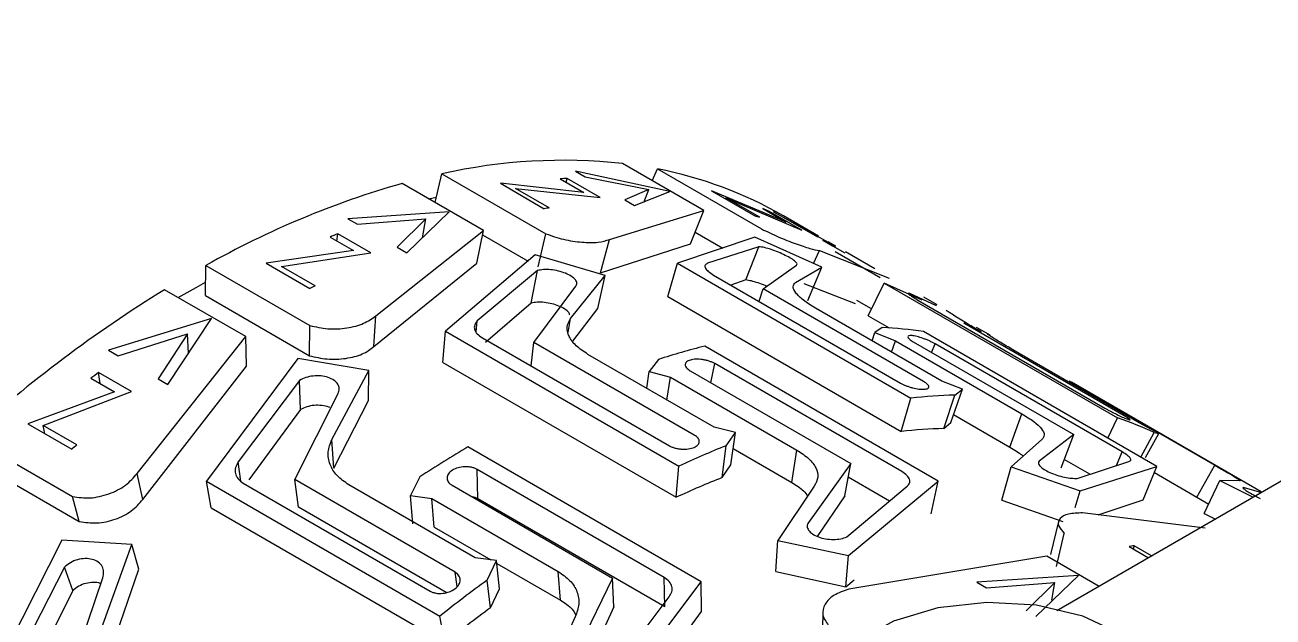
# Model space of a CAD drawing. Header units: millimetres. Extents: x 53 to 380, y 29 to 265.
# Drawn here: x 290.71 to 307.78, y 135.93 to 144.02 of the extents above; entities that cross this region are included whole.
import ezdxf

# ---------------------------------------------------------------- set-up
doc = ezdxf.new("R2010")
doc.units = ezdxf.units.MM

msp = doc.modelspace()

# ---------------------------------------------------------------- linework, layer by layer
at = {"color": 7, "linetype": 'Continuous', "lineweight": 25}
for p, q in [((318.6884, 144.0179), (304.824, 136.0141)), ((299.9948, 141.4839), (298.883, 142.1257)), ((299.2918, 141.8897), (299.3619, 142.0508)), ((299.3619, 142.0508), (300.783, 141.2304)), ((296.3211, 141.5904), (296.414, 141.9849)), ((296.414, 141.9849), (297.8351, 141.1645)), ((298.3528, 141.7299), (297.2131, 141.8547)), ((297.2131, 141.8547), (297.8136, 141.508)), ((298.032, 141.915), (298.3528, 141.7299)), ((298.1125, 141.8686), (298.1293, 141.9208)), ((298.5806, 141.6602), (298.1293, 141.9208)), ((299.5306, 141.7443), (298.2407, 142.0198)), ((298.2407, 142.0198), (298.3727, 141.9436)), ((298.3727, 141.9436), (299.2463, 141.7706)), ((296.9807, 141.2097), (295.8688, 141.8515)), ((297.8821, 141.5188), (297.4196, 141.7859)), ((297.4196, 141.7859), (298.5806, 141.6602)), ((299.2463, 141.7706), (298.9174, 141.6291)), ((299.0494, 141.5529), (299.5306, 141.7443)), ((299.1779, 141.5905), (299.2463, 141.7706)), ((301.1239, 141.3236), (300.1023, 141.7528)), ((300.1023, 141.7528), (300.7029, 141.4062)), ((296.2286, 141.6438), (296.3388, 141.6655)), ((298.9174, 141.6291), (299.0494, 141.5529)), ((300.7616, 141.3902), (300.2991, 141.6573)), ((300.2991, 141.6573), (301.3354, 141.215)), ((296.5144, 141.4632), (295.1253, 141.3709)), ((295.1253, 141.3709), (295.2573, 141.2947)), ((295.2573, 141.2947), (296.1951, 141.369)), ((296.1951, 141.369), (295.8021, 140.9802)), ((295.9341, 140.904), (296.5144, 141.4632)), ((296.1491, 141.1112), (296.1951, 141.369)), ((298.706, 141.0873), (299.9948, 141.4839)), ((299.8126, 141.0288), (299.9948, 141.4839)), ((300.8031, 141.5088), (301.1239, 141.3236)), ((300.8787, 141.4652), (300.8841, 141.4756)), ((301.3354, 141.215), (300.8841, 141.4756)), ((301.5575, 141.1193), (300.9494, 141.467)), ((300.9494, 141.467), (301.0814, 141.3908)), ((301.0814, 141.3908), (301.695, 141.0527)), ((301.5652, 141.1328), (301.0859, 141.4094)), ((295.5101, 140.0446), (296.9807, 141.2097)), ((296.8912, 140.763), (296.9807, 141.2097)), ((299.8761, 141.1875), (300.2541, 140.9693)), ((294.8838, 141.1208), (295.2046, 140.9356)), ((294.9781, 141.0664), (294.9894, 141.165)), ((295.4407, 140.9045), (294.9894, 141.165)), ((296.9692, 141.1524), (297.5915, 140.7931)), ((297.7289, 140.7138), (297.8351, 141.1645)), ((298.5825, 140.6334), (298.706, 141.0873)), ((298.5825, 140.6334), (299.8126, 141.0288)), ((300.6944, 141.1168), (299.6364, 140.7623)), ((301.6121, 140.7089), (300.6944, 141.1168)), ((301.8003, 140.9919), (301.6261, 141.0763)), ((301.6261, 141.0763), (301.7581, 141.0001)), ((301.8025, 140.9958), (301.6972, 141.0566)), ((301.7581, 141.0001), (301.9268, 140.9062)), ((295.2046, 140.9356), (294.0091, 140.7632)), ((294.2199, 140.7202), (295.4407, 140.9045)), ((295.8021, 140.9802), (295.9341, 140.904)), ((297.6908, 140.8774), (296.4613, 139.8349)), ((298.6482, 140.5946), (297.6908, 140.8774)), ((300.7502, 140.989), (300.0453, 140.7622)), ((300.5719, 140.5336), (300.7502, 140.989)), ((301.5767, 140.935), (302.5292, 140.5599)), ((301.7912, 140.9246), (302.4061, 140.5696)), ((302.3373, 140.687), (301.9345, 140.9196)), ((293.1796, 140.3201), (293.1865, 140.7322)), ((293.1865, 140.7322), (294.6076, 139.9119)), ((294.0091, 140.7632), (294.6097, 140.4165)), ((294.6824, 140.4532), (294.2199, 140.7202)), ((295.4849, 139.6229), (296.8912, 140.763)), ((297.7203, 140.6616), (296.8983, 139.9737)), ((297.6352, 140.2162), (297.7203, 140.6616)), ((299.5037, 140.3072), (299.6364, 140.7623)), ((299.6364, 140.7623), (302.8297, 138.9188)), ((300.8065, 140.4127), (301.2639, 140.7361)), ((301.2489, 140.5002), (301.6121, 140.7089)), ((301.4186, 140.2555), (301.6121, 140.7089)), ((298.173, 140.0078), (298.6482, 140.5946)), ((298.5459, 140.1447), (298.6482, 140.5946)), ((300.1282, 140.6017), (302.6856, 139.1253)), ((300.5719, 140.5336), (300.3667, 140.464)), ((302.2423, 140.0449), (302.462, 140.4916)), ((302.462, 140.4916), (305.6553, 138.6481)), ((302.9846, 140.2597), (302.462, 140.4916)), ((293.731, 139.7595), (292.6192, 140.4013)), ((293.1796, 140.3201), (294.6007, 139.4997)), ((297.6719, 139.6808), (298.2455, 140.4479)), ((300.7511, 140.2421), (300.8065, 140.4127)), ((303.0008, 139.146), (300.8065, 140.4127)), ((301.3648, 140.4858), (302.0651, 140.2128)), ((303.1798, 140.1786), (302.8139, 140.3501)), ((297.6352, 140.2162), (297.0105, 139.6788)), ((299.5037, 140.3072), (302.697, 138.4638)), ((303.2492, 139.1529), (301.5223, 140.1498)), ((302.2881, 140.1381), (302.0873, 140.254)), ((302.925, 140.2585), (305.4824, 138.7821)), ((303.1891, 140.1953), (303.0071, 140.3004)), ((293.2641, 140.0065), (291.8557, 139.5728)), ((292.6644, 139.106), (293.2641, 140.0065)), ((295.4849, 139.6229), (295.5101, 140.0446)), ((298.2026, 139.6982), (298.5459, 140.1447)), ((302.2423, 140.0449), (302.5298, 139.8789)), ((294.6007, 139.4997), (294.6076, 139.9119)), ((296.4262, 139.4084), (296.4613, 139.8349)), ((296.4613, 139.8349), (299.6546, 137.9914)), ((302.2965, 139.7028), (302.3369, 139.816)), ((302.4367, 139.8849), (302.3369, 139.816)), ((302.337, 139.816), (302.6195, 139.703)), ((306.1938, 137.9845), (303.0005, 139.828)), ((303.5512, 139.9435), (303.7132, 139.8684)), ((305.7455, 138.6767), (303.5512, 139.9435)), ((303.911, 139.7785), (303.7236, 139.8868)), ((291.9877, 139.4966), (292.9357, 139.7995)), ((292.2479, 137.8915), (293.731, 139.7595)), ((292.9357, 139.7995), (292.5325, 139.1822)), ((292.9499, 139.5347), (292.9357, 139.7995)), ((293.7415, 139.3575), (293.731, 139.7595)), ((296.9671, 139.7453), (299.5245, 138.2689)), ((297.6338, 139.3604), (297.6719, 139.6808)), ((299.8662, 138.414), (297.6719, 139.6808)), ((302.5634, 139.5488), (302.6195, 139.703)), ((302.6195, 139.703), (304.3463, 138.7061)), ((302.8608, 139.69), (305.0552, 138.4232)), ((305.7161, 138.1853), (303.1587, 139.6616)), ((303.8872, 139.7913), (303.9076, 139.7729)), ((291.8557, 139.5728), (291.9877, 139.4966)), ((300.1378, 138.5207), (298.411, 139.5176)), ((303.2032, 137.7868), (300.0099, 139.6302)), ((305.9505, 138.5833), (304.2237, 139.5802)), ((292.3231, 137.5359), (293.7415, 139.3575)), ((294.4443, 139.4599), (293.1938, 137.7845)), ((295.4149, 139.2958), (294.4443, 139.4599)), ((294.9085, 138.3538), (295.4149, 139.2958)), ((295.412, 138.8859), (295.4149, 139.2958)), ((296.4262, 139.4084), (299.6195, 137.5649)), ((299.3756, 139.4476), (299.2499, 139.2812)), ((299.8111, 139.2934), (302.0054, 138.0266)), ((302.7032, 137.915), (300.1458, 139.3913)), ((291.6135, 139.1904), (291.9343, 139.0052)), ((292.1702, 139.009), (291.7189, 139.2695)), ((291.7395, 139.1176), (291.7189, 139.2695)), ((292.5325, 139.1822), (292.6644, 139.106)), ((294.4662, 139.1614), (293.6279, 138.0485)), ((294.4812, 138.7622), (294.4662, 139.1614)), ((299.2147, 139.0536), (299.2499, 139.2812)), ((299.2499, 139.2812), (299.5423, 139.2059)), ((299.4919, 138.8936), (299.5423, 139.2059)), ((299.5423, 139.2059), (301.2692, 138.2091)), ((303.5328, 139.043), (303.2492, 139.1529)), ((304.9946, 139.1491), (305.2599, 138.9987)), ((305.0493, 139.1214), (304.9946, 139.1491)), ((307.6204, 137.6372), (305.0249, 139.1355)), ((291.9343, 139.0052), (290.75, 138.5667)), ((290.9591, 138.5467), (292.1702, 139.009)), ((294.4014, 137.8069), (294.9946, 138.9846)), ((303.2774, 138.5048), (303.4286, 138.9612)), ((303.3742, 138.5866), (303.5328, 139.043)), ((303.4286, 138.9612), (303.5328, 139.043)), ((305.2599, 138.9987), (306.9867, 138.0018)), ((294.9374, 137.9635), (295.412, 138.8859)), ((302.697, 138.4638), (302.8297, 138.9188)), ((294.4812, 138.7622), (293.7739, 137.8014)), ((303.4115, 138.6937), (304.1804, 138.2498)), ((304.1804, 138.2498), (304.3463, 138.7061)), ((305.5202, 138.3734), (305.6553, 138.6481)), ((290.75, 138.5667), (291.3505, 138.22)), ((291.4216, 138.2797), (290.9591, 138.5467)), ((290.9842, 138.4315), (290.9591, 138.5467)), ((300.4307, 138.4484), (300.1378, 138.5207)), ((300.3032, 138.2696), (300.4307, 138.4484)), ((300.3676, 138.0102), (300.4307, 138.4484)), ((303.2774, 138.5048), (303.3742, 138.5866)), ((306.2175, 138.4358), (305.9505, 138.5833)), ((305.9744, 138.1112), (306.1559, 138.4512)), ((306.1559, 138.4512), (306.2175, 138.4358)), ((289.9408, 138.3943), (291.3619, 137.5739)), ((294.9374, 137.9635), (294.9085, 138.3538)), ((300.2482, 137.8345), (300.3032, 138.2696)), ((304.6196, 138.3551), (304.198, 137.981)), ((305.0552, 138.4232), (304.5835, 138.0594)), ((304.8818, 137.9673), (305.0552, 138.4232)), ((306.0365, 138.1073), (306.2175, 138.4358)), ((299.9607, 136.4088), (296.7674, 138.2523)), ((300.3991, 138.2292), (301.198, 137.768)), ((301.198, 137.768), (301.2692, 138.2091)), ((290.0337, 138.0541), (291.4548, 137.2337)), ((299.4538, 136.4685), (296.8964, 137.9449)), ((296.9066, 137.5426), (296.8964, 137.9449)), ((299.6195, 137.5649), (299.6546, 137.9914)), ((300.2482, 137.8345), (300.3676, 138.0102)), ((302.0054, 138.0266), (301.4259, 137.2206)), ((301.9259, 137.5829), (302.0054, 138.0266)), ((304.0718, 137.5267), (304.198, 137.981)), ((304.198, 137.981), (305.1444, 137.6541)), ((305.2749, 137.8796), (304.9252, 138.0815)), ((305.1031, 137.8234), (305.8097, 138.0548)), ((305.1444, 137.6541), (306.1938, 137.9845)), ((306.0061, 137.5302), (306.1938, 137.9845)), ((306.7396, 137.5671), (306.9867, 138.0018)), ((292.3231, 137.5359), (292.2479, 137.8915)), ((293.1938, 137.7845), (296.3872, 135.941)), ((293.2593, 137.4211), (293.1938, 137.7845)), ((293.6977, 137.7588), (296.2551, 136.2824)), ((296.5957, 136.5402), (294.4014, 137.8069)), ((294.4504, 137.4309), (294.4014, 137.8069)), ((296.114, 137.8448), (295.9836, 137.5881)), ((302.5358, 137.5131), (301.9717, 137.8387)), ((301.9771, 136.7675), (303.2032, 137.7868)), ((303.1075, 137.3385), (303.2032, 137.7868)), ((306.1597, 137.9019), (306.7396, 137.5671)), ((306.8414, 137.3451), (307.0556, 137.7936)), ((307.0556, 137.7936), (307.5102, 137.5648)), ((307.3229, 137.7901), (307.0556, 137.7936)), ((296.8686, 136.7379), (295.1417, 137.7348)), ((296.0161, 137.2003), (295.9836, 137.5881)), ((295.9837, 137.5881), (296.2777, 137.5477)), ((296.552, 137.7286), (298.7464, 136.4618)), ((301.5071, 137.7183), (301.008, 136.9723)), ((301.9536, 137.0232), (302.7763, 137.7155)), ((305.0759, 137.425), (305.1444, 137.6541)), ((307.6158, 137.6288), (307.3731, 137.6983)), ((291.4548, 137.2337), (291.3619, 137.5739)), ((293.2593, 137.4211), (296.4526, 135.5776)), ((296.4717, 136.264), (294.4504, 137.4309)), ((296.2777, 137.5477), (298.0045, 136.5508)), ((296.3069, 137.1577), (296.2777, 137.5477)), ((299.464, 136.0663), (296.9066, 137.5426)), ((301.9259, 137.5829), (301.5479, 137.031)), ((304.0718, 137.5267), (304.9048, 137.235)), ((305.3884, 137.325), (306.0061, 137.5302)), ((306.7396, 137.5671), (306.9024, 137.4727)), ((306.8513, 137.1411), (305.1772, 137.3516)), ((306.8414, 137.3451), (306.9952, 137.2675)), ((296.3069, 137.1577), (297.0815, 136.7105)), ((304.8476, 137.2318), (304.7375, 136.7834)), ((291.2178, 136.9794), (290.0988, 134.7773)), ((292.174, 136.9177), (291.2178, 136.9794)), ((291.7201, 135.6723), (292.174, 136.9177)), ((292.2708, 136.5809), (292.174, 136.9177)), ((300.9799, 136.5491), (301.008, 136.9723)), ((301.008, 136.9723), (301.9771, 136.7675)), ((304.8186, 136.621), (304.9249, 137.0717)), ((297.1623, 136.7001), (296.8686, 136.7379)), ((301.9386, 136.3394), (301.9771, 136.7675)), ((304.6889, 136.7598), (301.9813, 136.3089)), ((305.4023, 136.348), (304.6889, 136.7598)), ((305.8115, 136.891), (306.0772, 136.7376)), ((305.88, 136.9018), (305.8683, 136.8582)), ((306.1208, 136.7627), (305.88, 136.9018)), ((291.2516, 136.61), (290.4991, 135.1426)), ((291.3655, 136.2893), (291.2516, 136.61)), ((291.8471, 135.3646), (292.2708, 136.5809)), ((297.0329, 136.4325), (297.1623, 136.7001)), ((297.1998, 136.3158), (297.1623, 136.7001)), ((297.1661, 136.6617), (298.0337, 136.1608)), ((291.2599, 134.943), (291.7746, 136.4647)), ((297.0785, 136.054), (297.0329, 136.4325)), ((298.0337, 136.1608), (298.0045, 136.5508)), ((298.7464, 136.4618), (298.1562, 135.2499)), ((298.7085, 134.7538), (299.9607, 136.4088)), ((298.7672, 136.0663), (298.7464, 136.4618)), ((299.464, 136.0663), (299.4538, 136.4685)), ((299.9649, 136.0029), (299.9607, 136.4088)), ((300.9799, 136.5491), (301.9386, 136.3394)), ((301.9386, 136.3394), (302.0503, 136.4349)), ((305.1185, 136.4961), (303.7294, 136.4039)), ((303.7294, 136.4039), (303.8614, 136.3277)), ((303.8614, 136.3277), (304.7992, 136.402)), ((304.7992, 136.402), (304.4062, 136.0132)), ((304.5382, 135.937), (305.1185, 136.4961)), ((304.7557, 136.1582), (304.7992, 136.402)), ((291.3655, 136.2893), (290.6491, 134.8596)), ((297.0785, 136.054), (297.1998, 136.3158)), ((298.7672, 136.0663), (298.2142, 134.8807)), ((298.6834, 135.0874), (299.5213, 136.2042)), ((296.4526, 135.5776), (296.3872, 135.941)), ((298.2377, 135.9314), (297.744, 134.8494)), ((298.7705, 134.3877), (299.9649, 136.0029)), ((301.6231, 135.988), (301.6125, 135.5795))]:
    msp.add_line(p, q, dxfattribs=at)
at = {"color": 8, "linetype": 'Continuous', "lineweight": 25}
for p, q in [((301.4946, 140.7611), (301.5767, 140.935)), ((298.1421, 139.8178), (298.173, 140.0078)), ((296.8821, 139.8248), (296.8983, 139.9737)), ((303.112, 139.545), (303.1587, 139.6616)), ((300.0933, 139.1304), (300.1458, 139.3913)), ((305.6417, 137.9998), (305.7161, 138.1853)), ((293.6659, 137.7854), (293.6279, 138.0485)), ((296.6209, 136.3468), (296.5957, 136.5402))]:
    msp.add_line(p, q, dxfattribs=at)
at = {"color": 7, "linetype": 'Continuous', "lineweight": 25, "flags": 128}
for points in [[(292.8071, 140.2929), (293.0509, 140.4304), (293.1827, 140.5021)], [(306.1024, 135.3671), (305.714, 135.692), (305.1813, 135.9396), (304.5485, 136.0893), (303.868, 136.1287), (303.1963, 136.0545), (302.5891, 135.8729), (302.0967, 135.5989), (301.7599, 135.2553), (301.6067, 134.8706), (301.6497, 134.4765), (301.8855, 134.106), (302.2944, 133.7895)]]:
    msp.add_lwpolyline(points, dxfattribs=at)
at = {"color": 7, "linetype": 'Continuous', "lineweight": 25}
for centre, radius, start, end in [((298.0756, 134.5681), 7.6006, 83.90242, 102.62752), ((298.294, 136.5422), 5.6111, 60.16085, 79.02945), ((298.5304, 134.3094), 7.622, 93.01717, 93.74921), ((299.2284, 130.0268), 12.2927, 105.86059, 119.43921), ((299.1955, 132.9994), 8.6201, 98.76384, 99.22484), ((299.2255, 135.8421), 5.7569, 74.52428, 75.12988), ((298.7551, 136.3983), 5.5056, 67.25066, 68.16158), ((299.6975, 129.7816), 12.3187, 112.46976, 113.00212), ((302.4759, 124.457), 18.7451, 121.72423, 131.96792), ((300.9303, 127.9922), 13.9396, 116.62882, 116.96374), ((302.0683, 133.4167), 6.4787, 81.72693, 86.74034), ((302.5236, 129.7088), 10.235, 104.21752, 107.91331), ((302.9929, 124.1503), 18.8599, 126.71091, 127.11124), ((303.672, 131.2647), 7.7003, 91.81159, 96.27951), ((303.8797, 133.3997), 5.5407, 65.74466, 71.3092), ((303.5133, 131.0457), 7.4629, 91.81157, 96.27979), ((304.5554, 122.5591), 20.485, 129.87723, 130.13674), ((304.9072, 126.6402), 12.5076, 111.59831, 114.83154), ((305.036, 124.2662), 16.2475, 120.5915, 123.3072), ((304.7103, 126.5633), 12.1223, 111.59824, 114.83157), ((307.1933, 128.3824), 8.6201, 98.76384, 99.22484), ((308.2245, 121.057), 19.0173, 126.05016, 128.49533), ((307.926, 121.1512), 18.4326, 126.05018, 128.4953)]:
    msp.add_arc(centre, radius, start, end, dxfattribs=at)
for points, knots in [([(300.783, 141.2304), (300.8598, 141.1939), (301.0143, 141.1205), (301.2538, 141.0272), (301.46, 140.9578), (301.5377, 140.9426), (301.5767, 140.935)], [0, 0, 0, 0, 0.2464356, 0.4957891, 0.7476035, 1, 1, 1, 1]), ([(297.8351, 141.1645), (297.915, 141.1372), (298.0758, 141.0823), (298.3344, 141.0445), (298.5642, 141.042), (298.6587, 141.0722), (298.706, 141.0873)], [0, 0, 0, 0, 0.2464342, 0.4957904, 0.7476037, 1, 1, 1, 1]), ([(301.2639, 140.7361), (301.2686, 140.7418), (301.2781, 140.7533), (301.2509, 140.7856), (301.1945, 140.8258), (301.1128, 140.8705), (301.0162, 140.9141), (300.9163, 140.951), (300.822, 140.9785), (300.7742, 140.9855), (300.7502, 140.989)], [0, 0, 0, 0, 0.1253835, 0.2504264, 0.3754321, 0.5003886, 0.6252949, 0.7501883, 0.8750795, 1, 1, 1, 1]), ([(298.2455, 140.4479), (298.2526, 140.4615), (298.2668, 140.4885), (298.2444, 140.5366), (298.1903, 140.5842), (298.1078, 140.6265), (298.0076, 140.6584), (297.9019, 140.6759), (297.8001, 140.6786), (297.7469, 140.6673), (297.7203, 140.6616)], [0, 0, 0, 0, 0.12538403, 0.25042667, 0.37543289, 0.5003895, 0.62529658, 0.75019189, 0.87507943, 1, 1, 1, 1]), ([(300.0453, 140.7622), (300.0327, 140.7541), (300.0075, 140.7379), (300.0133, 140.6981), (300.0509, 140.6512), (300.1025, 140.6182), (300.1282, 140.6017)], [0, 0, 0, 0, 0.2509151, 0.5007374, 0.7503881, 1, 1, 1, 1]), ([(300.8557, 140.4475), (300.8489, 140.4506), (300.8113, 140.468), (300.7368, 140.4948), (300.6432, 140.523), (300.5957, 140.5301), (300.5719, 140.5336)], [0, 0, 0, 0, 0.06845415, 0.37899592, 0.68949302, 1, 1, 1, 1]), ([(301.5223, 140.1498), (301.4639, 140.1862), (301.3468, 140.2593), (301.2455, 140.3604), (301.2034, 140.4468), (301.2337, 140.4824), (301.2489, 140.5002)], [0, 0, 0, 0, 0.2477045, 0.4965143, 0.747206, 1, 1, 1, 1]), ([(302.8139, 140.3501), (302.8053, 140.3516), (302.788, 140.3544), (302.8028, 140.3368), (302.8465, 140.3051), (302.8989, 140.274), (302.925, 140.2585)], [0, 0, 0, 0, 0.25091394, 0.50073781, 0.75038832, 1, 1, 1, 1]), ([(298.164, 140.0548), (298.16, 140.0663), (298.1508, 140.0932), (298.0979, 140.1365), (298.0182, 140.1783), (297.92, 140.2105), (297.8157, 140.229), (297.7144, 140.2328), (297.6616, 140.2217), (297.6352, 140.2162)], [0, 0, 0, 0, 0.11111307, 0.25926087, 0.40742215, 0.55556891, 0.7037222, 0.85185924, 1, 1, 1, 1]), ([(294.6076, 139.9119), (294.6887, 139.8933), (294.8518, 139.856), (295.1178, 139.8715), (295.3574, 139.9334), (295.4591, 140.0075), (295.5101, 140.0446)], [0, 0, 0, 0, 0.2464338, 0.4957903, 0.7476007, 1, 1, 1, 1]), ([(298.411, 139.5176), (298.353, 139.5559), (298.2368, 139.6327), (298.1427, 139.7635), (298.1117, 139.8942), (298.1525, 139.9698), (298.173, 140.0078)], [0, 0, 0, 0, 0.2477039, 0.4965139, 0.7472043, 1, 1, 1, 1]), ([(303.7957, 139.8267), (303.7881, 139.8301), (303.7714, 139.8377), (303.7123, 139.8704), (303.6325, 139.9169), (303.5414, 139.972), (303.4512, 140.0279), (303.369, 140.0797), (303.3301, 140.1048), (303.3106, 140.1173)], [0, 0, 0, 0, 0.1201994, 0.2669222, 0.413588, 0.560196, 0.7067889, 0.8533773, 1, 1, 1, 1]), ([(296.8983, 139.9737), (296.8837, 139.9562), (296.8545, 139.9211), (296.8557, 139.8595), (296.8903, 139.7978), (296.9415, 139.7628), (296.9671, 139.7453)], [0, 0, 0, 0, 0.25091421, 0.50073863, 0.75038771, 1, 1, 1, 1]), ([(303.1587, 139.6616), (303.147, 139.6681), (303.1236, 139.6811), (303.0826, 139.7006), (303.0395, 139.7191), (302.9809, 139.7413), (302.9093, 139.7634), (302.8393, 139.7764), (302.7942, 139.7744), (302.7806, 139.7575), (302.799, 139.7327), (302.8292, 139.7091), (302.8503, 139.6963), (302.8608, 139.69)], [0, 0, 0, 0, 0.0628574, 0.1254669, 0.1879458, 0.2507877, 0.3754491, 0.5001615, 0.6249399, 0.7497254, 0.8744835, 0.9372482, 1, 1, 1, 1]), ([(304.2237, 139.5802), (304.1644, 139.6148), (304.0457, 139.6841), (303.9312, 139.7555), (303.8693, 139.7977), (303.8812, 139.7934), (303.8872, 139.7913)], [0, 0, 0, 0, 0.2477045, 0.4965156, 0.747206, 1, 1, 1, 1]), ([(294.6007, 139.4997), (294.6808, 139.4807), (294.8409, 139.4428), (295.1026, 139.4553), (295.3378, 139.5143), (295.4359, 139.5867), (295.4849, 139.6229)], [0, 0, 0, 0, 0.2500008, 0.5000021, 0.7500042, 1, 1, 1, 1]), ([(300.1458, 139.3913), (300.134, 139.3976), (300.1104, 139.41), (300.0683, 139.4256), (300.0234, 139.4382), (299.9615, 139.4498), (299.8847, 139.4544), (299.8075, 139.443), (299.7554, 139.4165), (299.7358, 139.3786), (299.7509, 139.342), (299.7796, 139.3133), (299.8006, 139.3), (299.8111, 139.2934)], [0, 0, 0, 0, 0.0628577, 0.1254655, 0.1879455, 0.2507854, 0.3754503, 0.500161, 0.6249385, 0.749726, 0.8744838, 0.9372485, 1, 1, 1, 1]), ([(294.9946, 138.9846), (295.0024, 139.0055), (295.018, 139.0472), (294.997, 139.1102), (294.9435, 139.1647), (294.8609, 139.2048), (294.7596, 139.2257), (294.6521, 139.2249), (294.5482, 139.2043), (294.4935, 139.1757), (294.4662, 139.1614)], [0, 0, 0, 0, 0.1253839, 0.2504263, 0.3754315, 0.5003875, 0.6252948, 0.7501856, 0.8750752, 1, 1, 1, 1]), ([(302.6856, 139.1253), (302.6974, 139.1189), (302.7209, 139.1062), (302.7625, 139.0886), (302.8067, 139.073), (302.8671, 139.0557), (302.9415, 139.0415), (303.015, 139.0385), (303.0632, 139.0495), (303.0792, 139.0733), (303.0621, 139.1015), (303.0323, 139.1266), (303.0113, 139.1395), (303.0008, 139.146)], [0, 0, 0, 0, 0.0628575, 0.1254665, 0.1879453, 0.2507853, 0.3754489, 0.5001602, 0.6249383, 0.7497265, 0.8744833, 0.9372482, 1, 1, 1, 1]), ([(294.879, 138.792), (294.8753, 138.7939), (294.8457, 138.8091), (294.7707, 138.8213), (294.6664, 138.8236), (294.5625, 138.8042), (294.5083, 138.7762), (294.4812, 138.7622)], [0, 0, 0, 0, 0.0335073, 0.2751345, 0.5167727, 0.7583787, 1, 1, 1, 1]), ([(305.4824, 138.7821), (305.4941, 138.7755), (305.5174, 138.7623), (305.5575, 138.7408), (305.5992, 138.7193), (305.6553, 138.6913), (305.7226, 138.6596), (305.7861, 138.6323), (305.8242, 138.6189), (305.8314, 138.6217), (305.8092, 138.6381), (305.7774, 138.6581), (305.7561, 138.6705), (305.7455, 138.6767)], [0, 0, 0, 0, 0.0628573, 0.1254668, 0.1879457, 0.2507849, 0.3754479, 0.5001646, 0.6249402, 0.7497272, 0.8744829, 0.9372481, 1, 1, 1, 1]), ([(304.3463, 138.7061), (304.4048, 138.6699), (304.5221, 138.5973), (304.6244, 138.4988), (304.6669, 138.4139), (304.6354, 138.3748), (304.6196, 138.3551)], [0, 0, 0, 0, 0.24770399, 0.49651094, 0.74720395, 1, 1, 1, 1]), ([(295.1417, 137.7348), (295.0838, 137.7748), (294.9676, 137.8551), (294.8743, 138.0131), (294.8447, 138.1846), (294.8872, 138.2972), (294.9085, 138.3538)], [0, 0, 0, 0, 0.2477044, 0.4965138, 0.7472041, 1, 1, 1, 1]), ([(299.5245, 138.2689), (299.5363, 138.2628), (299.5599, 138.2506), (299.6023, 138.2368), (299.6476, 138.227), (299.7102, 138.2202), (299.7881, 138.2232), (299.8667, 138.2443), (299.9202, 138.2793), (299.9407, 138.3238), (299.9262, 138.3638), (299.8976, 138.3939), (299.8767, 138.4073), (299.8662, 138.414)], [0, 0, 0, 0, 0.0628575, 0.1254661, 0.1879462, 0.2507865, 0.3754467, 0.5001651, 0.6249384, 0.7497272, 0.8744838, 0.9372482, 1, 1, 1, 1]), ([(301.2692, 138.2091), (301.3272, 138.171), (301.4435, 138.0946), (301.5379, 137.9663), (301.5691, 137.8371), (301.5278, 137.758), (301.5071, 137.7183)], [0, 0, 0, 0, 0.2477044, 0.4965114, 0.7472038, 1, 1, 1, 1]), ([(304.1804, 138.2498), (304.2433, 138.2129), (304.3166, 138.1699), (304.3565, 138.132), (304.3622, 138.1266)], [0, 0, 0, 0, 0.857403, 1, 1, 1, 1]), ([(305.8097, 138.0548), (305.821, 138.0591), (305.8435, 138.0678), (305.8342, 138.0976), (305.794, 138.1372), (305.7421, 138.1692), (305.7161, 138.1853)], [0, 0, 0, 0, 0.2509156, 0.5007367, 0.750387, 1, 1, 1, 1]), ([(293.6279, 138.0485), (293.6134, 138.0224), (293.5844, 137.9703), (293.586, 137.8891), (293.6209, 137.8139), (293.6721, 137.7771), (293.6977, 137.7588)], [0, 0, 0, 0, 0.2509161, 0.5007354, 0.7503865, 1, 1, 1, 1]), ([(296.8964, 137.9449), (296.8846, 137.9509), (296.861, 137.9629), (296.8185, 137.9748), (296.7731, 137.9818), (296.7103, 137.9834), (296.6321, 137.9714), (296.553, 137.9372), (296.499, 137.8879), (296.478, 137.8304), (296.4922, 137.7827), (296.5207, 137.7491), (296.5416, 137.7354), (296.552, 137.7286)], [0, 0, 0, 0, 0.0628572, 0.1254664, 0.1879464, 0.2507863, 0.375448, 0.5001644, 0.6249388, 0.7497245, 0.8744842, 0.9372481, 1, 1, 1, 1]), ([(304.5835, 138.0594), (304.5774, 138.0499), (304.5653, 138.0311), (304.5896, 137.9905), (304.6446, 137.9463), (304.7268, 137.9029), (304.8256, 137.8655), (304.9289, 137.8384), (305.0274, 137.8225), (305.0779, 137.8231), (305.1031, 137.8234)], [0, 0, 0, 0, 0.12538355, 0.25042569, 0.37543097, 0.50038719, 0.62529427, 0.75018748, 0.8750765, 1, 1, 1, 1]), ([(306.9867, 138.0018), (307.0461, 137.9674), (307.1651, 137.8985), (307.281, 137.8296), (307.3437, 137.7889), (307.3299, 137.7897), (307.3229, 137.7901)], [0, 0, 0, 0, 0.2477038, 0.4965107, 0.747205, 1, 1, 1, 1]), ([(291.3619, 137.5739), (291.4421, 137.5631), (291.6034, 137.5412), (291.8646, 137.6033), (292.0992, 137.7217), (292.1983, 137.8348), (292.2479, 137.8915)], [0, 0, 0, 0, 0.2464348, 0.4957915, 0.7476048, 1, 1, 1, 1]), ([(301.198, 137.768), (301.2584, 137.7303), (301.3529, 137.6712), (301.3989, 137.6052), (301.4155, 137.5814)], [0, 0, 0, 0, 0.6399263, 1, 1, 1, 1]), ([(302.7763, 137.7155), (302.7904, 137.7294), (302.8184, 137.7572), (302.8158, 137.8091), (302.7801, 137.8639), (302.7288, 137.898), (302.7032, 137.915)], [0, 0, 0, 0, 0.2509188, 0.5007394, 0.7503881, 1, 1, 1, 1]), ([(307.3731, 137.6983), (307.3702, 137.6967), (307.3644, 137.6934), (307.3949, 137.6686), (307.453, 137.6318), (307.5275, 137.5895), (307.583, 137.5609), (307.607, 137.5486)], [0, 0, 0, 0, 0.2103155, 0.420062, 0.6297432, 0.8393428, 1, 1, 1, 1]), ([(291.4548, 137.2337), (291.5341, 137.2221), (291.6925, 137.1989), (291.9496, 137.2565), (292.1799, 137.3707), (292.2754, 137.4809), (292.3231, 137.5359)], [0, 0, 0, 0, 0.2500008, 0.5000005, 0.7499991, 1, 1, 1, 1]), ([(296.9066, 137.5426), (296.8832, 137.5554), (296.8577, 137.5693), (296.8249, 137.5723), (296.8224, 137.5725)], [0, 0, 0, 0, 0.92370687, 1, 1, 1, 1]), ([(305.1772, 137.3516), (305.1083, 137.3489), (304.9707, 137.3436), (304.8566, 137.2793), (304.8278, 137.1845), (304.8926, 137.1091), (304.9249, 137.0717)], [0, 0, 0, 0, 0.2523963, 0.5042089, 0.7535655, 1, 1, 1, 1]), ([(301.4259, 137.2206), (301.4183, 137.2035), (301.403, 137.1693), (301.4243, 137.1132), (301.4779, 137.0618), (301.5605, 137.0207), (301.6616, 136.9948), (301.7687, 136.9867), (301.8721, 136.9952), (301.9265, 137.0139), (301.9536, 137.0232)], [0, 0, 0, 0, 0.12538276, 0.25042558, 0.37543062, 0.500387, 0.62529402, 0.75018784, 0.87507434, 1, 1, 1, 1]), ([(291.7746, 136.4647), (291.7813, 136.4919), (291.7948, 136.5462), (291.7718, 136.622), (291.7174, 136.6824), (291.635, 136.7206), (291.5352, 136.732), (291.4303, 136.7156), (291.3298, 136.675), (291.2777, 136.6317), (291.2516, 136.61)], [0, 0, 0, 0, 0.1253827, 0.2504254, 0.3754313, 0.5003874, 0.6252945, 0.7501879, 0.8750785, 1, 1, 1, 1]), ([(291.7593, 136.3802), (291.7535, 136.3831), (291.7218, 136.3992), (291.6456, 136.4046), (291.5435, 136.3921), (291.443, 136.3531), (291.3913, 136.3106), (291.3655, 136.2893)], [0, 0, 0, 0, 0.0532247, 0.2899226, 0.5266342, 0.7633087, 1, 1, 1, 1]), ([(296.2551, 136.2824), (296.2669, 136.2765), (296.2905, 136.2647), (296.3328, 136.2544), (296.378, 136.2498), (296.4404, 136.2525), (296.5181, 136.2711), (296.5964, 136.3138), (296.6497, 136.3706), (296.6702, 136.434), (296.6557, 136.4847), (296.6271, 136.5194), (296.6062, 136.5332), (296.5957, 136.5402)], [0, 0, 0, 0, 0.062858, 0.1254663, 0.1879452, 0.2507868, 0.3754494, 0.5001629, 0.6249374, 0.7497266, 0.8744839, 0.9372478, 1, 1, 1, 1]), ([(298.0045, 136.5508), (298.0624, 136.511), (298.1786, 136.4312), (298.2717, 136.2753), (298.3012, 136.1051), (298.2589, 135.9895), (298.2377, 135.9314)], [0, 0, 0, 0, 0.2477039, 0.4965123, 0.7472039, 1, 1, 1, 1]), ([(299.5213, 136.2042), (299.5361, 136.2271), (299.5657, 136.2728), (299.5649, 136.3456), (299.5305, 136.4147), (299.4794, 136.4506), (299.4538, 136.4685)], [0, 0, 0, 0, 0.2509127, 0.5007377, 0.7503873, 1, 1, 1, 1]), ([(301.9813, 136.3089), (301.9087, 136.2842), (301.7638, 136.235), (301.64, 136.1063), (301.6037, 135.9582), (301.6663, 135.8653), (301.6974, 135.819)], [0, 0, 0, 0, 0.2523993, 0.5042091, 0.7535658, 1, 1, 1, 1]), ([(298.0337, 136.1608), (298.0944, 136.122), (298.186, 136.0633), (298.2303, 135.9853), (298.2453, 135.9589)], [0, 0, 0, 0, 0.6609873, 1, 1, 1, 1])]:
    msp.add_open_spline(points, degree=3, knots=knots, dxfattribs=at)

doc.saveas('drawing.dxf')
